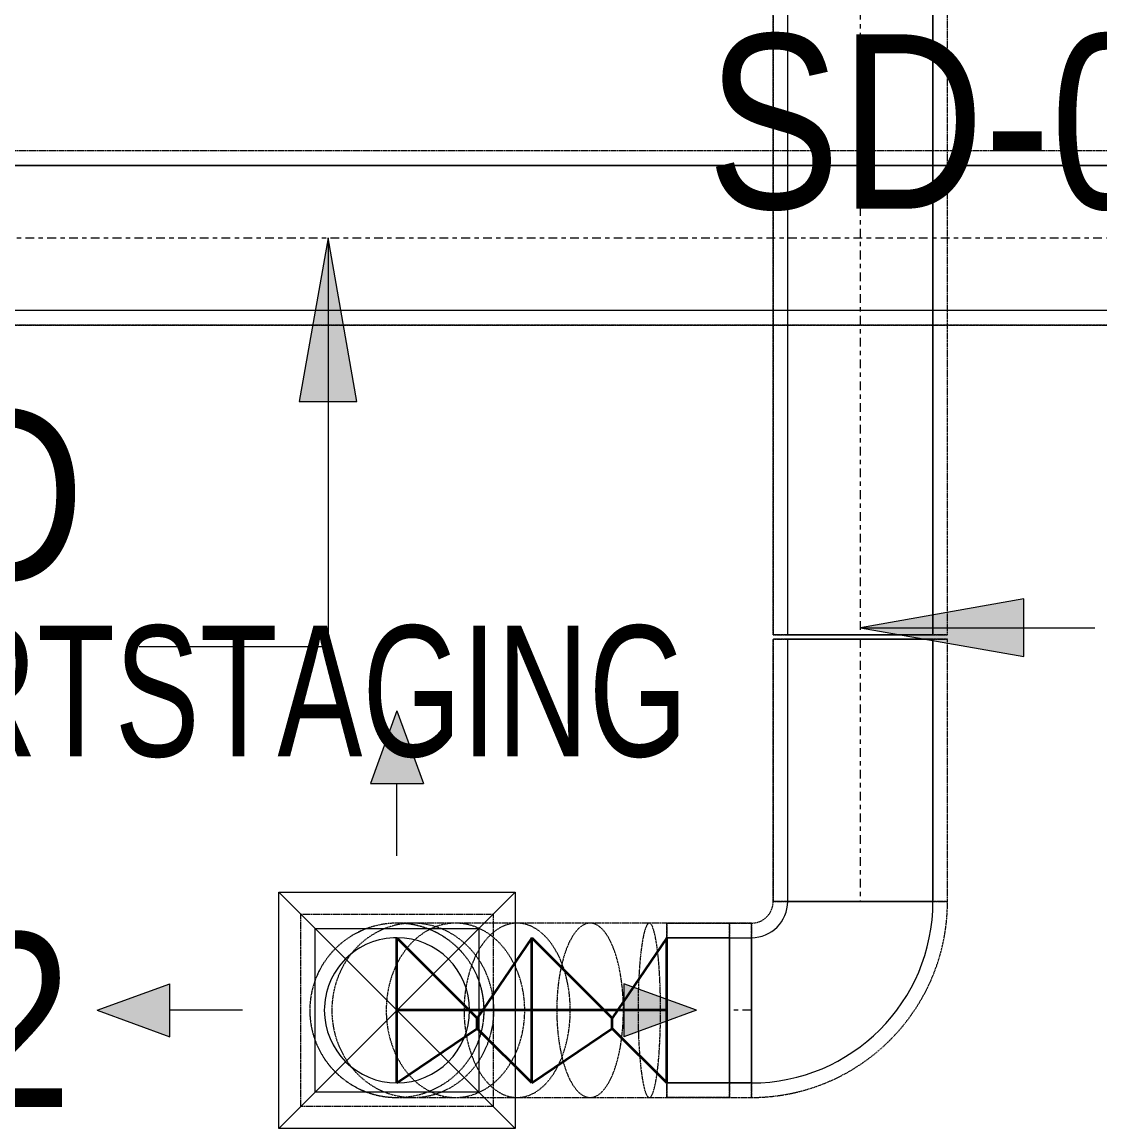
# Model space of a CAD drawing. Header units: inches. Extents: x -83664 to 20107, y -47222 to 19398.
# Drawn here: x -19812 to -18328, y -34187 to -32670 of the extents above; entities that cross this region are included whole.
import ezdxf

# ---------------------------------------------------------------- set-up
doc = ezdxf.new("R2010")
doc.units = ezdxf.units.IN
doc.header["$MEASUREMENT"] = 0
doc.linetypes.add('Center', pattern=[29.999999, 12, -6, 6, -6])
doc.linetypes.add('Hidden 0_50', pattern=[1.0584, 0.5292, -0.5292])
for name, color, linetype, lineweight in [('A-DETL-GENF', 7, 'Continuous', 9), ('G-ANNO-TEXT', 7, 'Continuous', 9), ('M-HVAC-CDFF', 7, 'Continuous', 9), ('M-HVAC-DUCT-CNTR', 7, 'Center', 9), ('M-HVAC-DUCT-IDEN', 7, 'Continuous', 18), ('ROOM TAG', 7, 'Continuous', 9)]:
    doc.layers.add(name, color=color, linetype=linetype, lineweight=lineweight)
for name, color, linetype, lineweight, true_color in [('FF ROOM TAG_dwg', 7, 'Continuous', 9, 0x767676), ('M-HVAC-DUCT', 7, 'Continuous', 9, 0xffe97f), ('M-HVAC-DUCT-PATT', 7, 'Continuous', 35, 0x007f00)]:
    doc.layers.add(name, color=color, linetype=linetype, lineweight=lineweight, true_color=true_color)
doc.styles.add('Arial Narrow_20', font='ARIALN.TTF', dxfattribs={"width": 0.85, "height": 4572})
doc.styles.add('Arial Narrow_21', font='ARIALN.TTF', dxfattribs={"height": 240})

# ---------------------------------------------------------------- blocks, each defined once
blk = doc.blocks.new('GCE-AT-Supply Air Rectangular Diffuser - 225x225-V55-FIRST FLOOR AC CONDITIONING LAYOUT - PART A')
at = {"layer": 'A-DETL-GENF', "true_color": 0xff7f00}
for points in [[(36.4, 312.5), (0, 412.5), (-36.4, 312.5)], [(-312.5, 36.4), (-412.5, 0), (-312.5, -36.4)], [(412.5, 0), (312.5, 36.4), (312.5, -36.4), (338.5, -26.9)], [(36.4, -312.5), (-36.4, -312.5), (0, -412.5)]]:
    blk.add_hatch(color=30, dxfattribs=at).paths.add_polyline_path(points)
at = {"layer": 'A-DETL-GENF', "color": 30, "true_color": 0xff7f00}
for p, q in [((0, 412.5), (-36.4, 312.5)), ((0, 412.5), (36.4, 312.5)), ((-36.4, 312.5), (36.4, 312.5)), ((0, 212.5), (0, 312.5)), ((-162.5, -162.5), (162.5, 162.5)), ((-162.5, 162.5), (162.5, -162.5)), ((-162.5, -162.5), (-162.5, 162.5)), ((-162.5, 162.5), (162.5, 162.5)), ((162.5, 162.5), (162.5, -162.5)), ((-412.5, 0), (-312.5, 36.4)), ((-312.5, -36.4), (-312.5, 36.4)), ((312.5, 36.4), (312.5, -36.4)), ((412.5, 0), (312.5, 36.4)), ((212.5, 0), (312.5, 0)), ((-412.5, 0), (-312.5, -36.4)), ((-212.5, 0), (-312.5, 0)), ((412.5, 0), (312.5, -36.4)), ((162.5, -162.5), (-162.5, -162.5)), ((0, -212.5), (0, -312.5)), ((36.4, -312.5), (-36.4, -312.5)), ((0, -412.5), (-36.4, -312.5)), ((0, -412.5), (36.4, -312.5))]:
    blk.add_line(p, q, dxfattribs=at)
blk = doc.blocks.new('M_Rec Elbow - Radius - 0_75W-7691590-FIRST FLOOR AC CONDITIONING LAYOUT - PART A')
at = {"layer": 'M-HVAC-DUCT', "color": 30, "true_color": 0xff7f00}
for p, q in [((-100, 150), (100, 150)), ((100, 150), (-100, 150)), ((-150, 100), (-150, -100)), ((-150, -100), (-150, 100))]:
    blk.add_line(p, q, dxfattribs=at)
for radius in [50, 50, 250, 250]:
    blk.add_arc((-150, 150), radius, 270, 0, dxfattribs=at)
blk = doc.blocks.new('M_Rec to Rnd Transition - Angle - 60 Degree-8295887-FIRST FLOOR AC CONDITIONING LAYOUT - PART A')
at = {"layer": 'M-HVAC-DUCT', "color": 30, "true_color": 0xff7f00}
for p, q in [((0, 100), (86.6, 100)), ((86.6, 100), (0, 100)), ((0, 100), (0, -100)), ((0, -100), (0, 100)), ((86.6, 0), (86.6, 100)), ((86.6, 0), (86.6, 100)), ((86.6, -100), (86.6, 0)), ((86.6, -100), (86.6, 0)), ((0, -100), (86.6, -100)), ((86.6, -100), (0, -100))]:
    blk.add_line(p, q, dxfattribs=at)
blk = doc.blocks.new('M_Rectangular to Round Transition - Angle - 45 Degree-7598641-FIRST FLOOR AC CONDITIONING LAYOUT - PART A')
at = {"layer": 'M-HVAC-DUCT', "color": 30, "true_color": 0xff7f00}
for p, q in [((98623.4, 55249.6), (98623.4, 55474.6)), ((98623.4, 55474.6), (98848.4, 55474.6)), ((98848.4, 55474.6), (98848.4, 55249.6)), ((98848.4, 55249.6), (98623.4, 55249.6))]:
    blk.add_line(p, q, dxfattribs=at)
for start, end in [(90, 180), (0, 90), (180, 270), (270, 0)]:
    blk.add_arc((98735.9, 55362.1), 100, start, end, dxfattribs=at)
blk = doc.blocks.new('TEMW-SMBZ-HO-BM-HVAC-00002_rvt-1-FIRST FLOOR AC CONDITIONING LAYOUT - PART A')
at = {"layer": 'M-HVAC-DUCT', "color": 30, "linetype": 'Hidden 0_50', "true_color": 0xff7f00}
for p, q in [((132678.3, 66797.8), (132678.3, 64858.8)), ((132678.3, 64858.8), (132678.3, 66797.8)), ((132918.3, 64858.8), (132918.3, 66797.8)), ((132918.3, 64858.8), (132918.3, 66797.8)), ((132678.3, 64858.8), (132918.3, 64858.8)), ((132918.3, 64858.8), (132678.3, 64858.8)), ((132678.3, 64852.8), (132918.3, 64852.8)), ((132918.3, 64852.8), (132678.3, 64852.8)), ((132678.3, 64852.8), (132678.3, 64491.8)), ((132678.3, 64491.8), (132678.3, 64852.8)), ((132918.3, 64491.8), (132918.3, 64852.8)), ((132918.3, 64491.8), (132918.3, 64852.8)), ((132678.3, 64491.8), (132918.3, 64491.8)), ((132918.3, 64491.8), (132678.3, 64491.8)), ((132918.3, 64491.8), (132678.3, 64491.8)), ((132678.3, 64491.8), (132918.3, 64491.8)), ((132027.9, 64209.3), (132027.9, 64474.3)), ((132027.9, 64474.3), (132292.9, 64474.3)), ((132292.9, 64474.3), (132292.9, 64209.3)), ((132182.3, 64461.8), (132160.4, 64461.8)), ((132241, 64461.8), (132182.3, 64461.8)), ((132325.8, 64461.8), (132241, 64461.8)), ((132426.3, 64461.8), (132325.8, 64461.8)), ((132507.8, 64461.8), (132426.3, 64461.8)), ((132531.7, 64461.8), (132507.8, 64461.8)), ((132531.7, 64221.8), (132531.7, 64461.8)), ((132531.7, 64221.8), (132531.7, 64461.8)), ((132618.3, 64461.8), (132531.7, 64461.8)), ((132531.7, 64461.8), (132618.3, 64461.8)), ((132531.7, 64461.8), (132531.7, 64341.8)), ((132531.7, 64461.8), (132531.7, 64341.8)), ((132618.3, 64461.8), (132618.3, 64221.8)), ((132618.3, 64221.8), (132618.3, 64461.8)), ((132648.3, 64461.8), (132618.3, 64461.8)), ((132618.3, 64461.8), (132648.3, 64461.8)), ((132618.3, 64461.8), (132618.3, 64221.8)), ((132618.3, 64221.8), (132618.3, 64461.8)), ((132648.3, 64461.8), (132648.3, 64221.8)), ((132648.3, 64221.8), (132648.3, 64461.8)), ((132648.3, 64461.8), (132648.3, 64221.8)), ((132648.3, 64221.8), (132648.3, 64461.8)), ((132531.7, 64341.8), (132531.7, 64221.8)), ((132531.7, 64341.8), (132531.7, 64221.8)), ((132292.9, 64209.3), (132027.9, 64209.3)), ((132160.4, 64221.8), (132182.3, 64221.8)), ((132182.3, 64221.8), (132241, 64221.8)), ((132241, 64221.8), (132325.8, 64221.8)), ((132325.8, 64221.8), (132426.3, 64221.8)), ((132426.3, 64221.8), (132507.8, 64221.8)), ((132507.8, 64221.8), (132531.7, 64221.8)), ((132618.3, 64221.8), (132531.7, 64221.8)), ((132531.7, 64221.8), (132618.3, 64221.8)), ((132618.3, 64221.8), (132648.3, 64221.8)), ((132618.3, 64221.8), (132648.3, 64221.8))]:
    blk.add_line(p, q, dxfattribs=at)
at = {"layer": 'M-HVAC-DUCT', "color": 30, "true_color": 0xff7f00}
for p, q in [((132698.3, 64858.8), (132698.3, 66797.8)), ((132698.3, 64858.8), (132698.3, 66797.8)), ((132898.3, 66797.8), (132898.3, 64858.8)), ((132898.3, 64858.8), (132898.3, 66797.8)), ((132898.3, 64858.8), (132698.3, 64858.8)), ((132698.3, 64858.8), (132898.3, 64858.8)), ((132898.3, 64852.8), (132698.3, 64852.8)), ((132698.3, 64852.8), (132898.3, 64852.8)), ((132698.3, 64491.8), (132698.3, 64852.8)), ((132698.3, 64491.8), (132698.3, 64852.8)), ((132898.3, 64852.8), (132898.3, 64491.8)), ((132898.3, 64491.8), (132898.3, 64852.8)), ((132898.3, 64491.8), (132698.3, 64491.8)), ((132698.3, 64491.8), (132898.3, 64491.8)), ((132618.3, 64241.8), (132618.3, 64441.8)), ((132618.3, 64441.8), (132618.3, 64241.8)), ((132618.3, 64441.8), (132648.3, 64441.8)), ((132618.3, 64441.8), (132648.3, 64441.8)), ((132648.3, 64241.8), (132648.3, 64441.8)), ((132648.3, 64441.8), (132648.3, 64241.8)), ((132648.3, 64241.8), (132618.3, 64241.8)), ((132618.3, 64241.8), (132648.3, 64241.8))]:
    blk.add_line(p, q, dxfattribs=at)
at = {"layer": 'M-HVAC-DUCT', "color": 6, "linetype": 'Hidden 0_50', "true_color": 0xff00ff}
for p, q in [((134699.4, 65525.2), (130029, 65525.2)), ((134699.4, 65525.2), (130029, 65525.2)), ((130029, 65285.2), (134699.4, 65285.2)), ((134699.4, 65285.2), (130029, 65285.2))]:
    blk.add_line(p, q, dxfattribs=at)
at = {"layer": 'M-HVAC-DUCT', "color": 6, "true_color": 0xff00ff}
for p, q in [((130029, 65505.2), (134699.4, 65505.2)), ((134699.4, 65505.2), (130029, 65505.2)), ((134699.4, 65305.2), (130029, 65305.2)), ((134699.4, 65305.2), (130029, 65305.2))]:
    blk.add_line(p, q, dxfattribs=at)
at = {"layer": 'M-HVAC-DUCT', "color": 30, "linetype": 'Hidden 0_50', "true_color": 0xff7f00}
for centre, radius, start, end in [((132648.3, 64491.8), 30, 270, 0), ((132648.3, 64491.8), 270, 270, 0), ((132648.3, 64491.8), 270, 270, 0), ((132648.3, 64491.8), 30, 270, 0), ((132160.4, 64341.8), 120, 90, 270), ((132160.4, 64341.8), 120, 90, 180), ((132160.4, 64341.8), 120, 270, 90), ((132160.4, 64341.8), 120, 0, 90), ((132160.4, 64341.8), 120, 180, 270), ((132160.4, 64341.8), 120, 270, 0)]:
    blk.add_arc(centre, radius, start, end, dxfattribs=at)
for points in [[(132160.4, 64461.8), (132149.9, 64461.8), (132128.9, 64459), (132099.7, 64446.9), (132074.5, 64427.6), (132055.2, 64402.5), (132043.1, 64373.2), (132039, 64341.8), (132043.1, 64310.4), (132055.2, 64281.1), (132074.5, 64255.9), (132099.7, 64236.7), (132128.9, 64224.5), (132149.9, 64221.8), (132160.4, 64221.8)], [(132182.3, 64461.8), (132172.5, 64461.8), (132153.1, 64459), (132125.9, 64446.9), (132102.5, 64427.6), (132084.6, 64402.5), (132073.3, 64373.2), (132069.5, 64341.8), (132073.3, 64310.4), (132084.6, 64281.1), (132102.5, 64255.9), (132125.9, 64236.7), (132153.1, 64224.5), (132172.5, 64221.8), (132182.3, 64221.8)], [(132241, 64461.8), (132232.6, 64461.8), (132216, 64459), (132192.7, 64446.9), (132172.8, 64427.6), (132157.4, 64402.5), (132147.8, 64373.2), (132144.5, 64341.8), (132147.8, 64310.4), (132157.4, 64281.1), (132172.8, 64255.9), (132192.7, 64236.7), (132216, 64224.5), (132232.6, 64221.8), (132241, 64221.8)], [(132160.4, 64221.8), (132170.8, 64221.8), (132191.8, 64224.5), (132221, 64236.7), (132246.2, 64255.9), (132265.5, 64281.1), (132277.6, 64310.4), (132281.7, 64341.8), (132277.6, 64373.2), (132265.5, 64402.5), (132246.2, 64427.6), (132221, 64446.9), (132191.8, 64459), (132170.8, 64461.8), (132160.4, 64461.8)], [(132182.3, 64221.8), (132192, 64221.8), (132211.5, 64224.5), (132238.7, 64236.7), (132262, 64255.9), (132280, 64281.1), (132291.2, 64310.4), (132295.1, 64341.8), (132291.2, 64373.2), (132280, 64402.5), (132262, 64427.6), (132238.7, 64446.9), (132211.5, 64459), (132192, 64461.8), (132182.3, 64461.8)], [(132241, 64221.8), (132249.3, 64221.8), (132265.9, 64224.5), (132289.2, 64236.7), (132309.1, 64255.9), (132324.5, 64281.1), (132334.1, 64310.4), (132337.4, 64341.8), (132334.1, 64373.2), (132324.5, 64402.5), (132309.1, 64427.6), (132289.2, 64446.9), (132265.9, 64459), (132249.3, 64461.8), (132241, 64461.8)], [(132325.8, 64461.8), (132319.4, 64461.8), (132306.7, 64459), (132288.8, 64446.9), (132273.5, 64427.6), (132261.8, 64402.5), (132254.4, 64373.2), (132251.9, 64341.8), (132254.4, 64310.4), (132261.8, 64281.1), (132273.5, 64255.9), (132288.8, 64236.7), (132306.7, 64224.5), (132319.4, 64221.8), (132325.8, 64221.8)], [(132325.8, 64221.8), (132332.2, 64221.8), (132345, 64224.5), (132362.8, 64236.7), (132378.1, 64255.9), (132389.9, 64281.1), (132397.3, 64310.4), (132399.8, 64341.8), (132397.3, 64373.2), (132389.9, 64402.5), (132378.1, 64427.6), (132362.8, 64446.9), (132345, 64459), (132332.2, 64461.8), (132325.8, 64461.8)], [(132426.3, 64461.8), (132422.2, 64461.8), (132414.3, 64459), (132403.1, 64446.9), (132393.4, 64427.6), (132386.1, 64402.5), (132381.4, 64373.2), (132379.9, 64341.8), (132381.4, 64310.4), (132386.1, 64281.1), (132393.4, 64255.9), (132403.1, 64236.7), (132414.3, 64224.5), (132422.2, 64221.8), (132426.3, 64221.8)], [(132426.3, 64221.8), (132430.3, 64221.8), (132438.3, 64224.5), (132449.5, 64236.7), (132459.1, 64255.9), (132466.5, 64281.1), (132471.1, 64310.4), (132472.7, 64341.8), (132471.1, 64373.2), (132466.5, 64402.5), (132459.1, 64427.6), (132449.5, 64446.9), (132438.3, 64459), (132430.3, 64461.8), (132426.3, 64461.8)], [(132507.8, 64461.8), (132506.4, 64461.8), (132503.7, 64459), (132499.9, 64446.9), (132496.7, 64427.6), (132494.2, 64402.5), (132492.6, 64373.2), (132492.1, 64341.8), (132492.6, 64310.4), (132494.2, 64281.1), (132496.7, 64255.9), (132499.9, 64236.7), (132503.7, 64224.5), (132506.4, 64221.8), (132507.8, 64221.8)], [(132507.8, 64221.8), (132509.2, 64221.8), (132511.8, 64224.5), (132515.6, 64236.7), (132518.9, 64255.9), (132521.4, 64281.1), (132522.9, 64310.4), (132523.5, 64341.8), (132522.9, 64373.2), (132521.4, 64402.5), (132518.9, 64427.6), (132515.6, 64446.9), (132511.8, 64459), (132509.2, 64461.8), (132507.8, 64461.8)]]:
    blk.add_open_spline(points, degree=3, dxfattribs=at)
at = {"layer": 'M-HVAC-DUCT-CNTR', "color": 30, "true_color": 0xff7f00}
for p, q in [((132798.3, 66797.8), (132798.3, 64858.8)), ((132798.3, 64852.8), (132798.3, 64491.8)), ((132648.3, 64341.8), (132618.3, 64341.8))]:
    blk.add_line(p, q, dxfattribs=at)
at = {"layer": 'M-HVAC-DUCT-CNTR', "color": 6, "true_color": 0xff00ff}
blk.add_line((130029, 65405.2), (134699.4, 65405.2), dxfattribs=at)
at = {"layer": 'M-HVAC-DUCT-CNTR', "color": 30, "linetype": 'Continuous', "lineweight": 35, "true_color": 0xff7f00}
blk.add_open_spline([(132531.7, 64341.8), (132357.7, 64341.8), (132160.4, 64341.8), (132160.4, 64341.8)], degree=3, dxfattribs=at)
at = {"layer": 'M-HVAC-DUCT-PATT', "color": 30, "true_color": 0xff7f00}
for p, q in [((132160.4, 64241.8), (132160.4, 64441.8)), ((132160.4, 64441.8), (132271, 64331.1)), ((132346, 64441.8), (132271, 64331.1)), ((132346, 64241.8), (132346, 64441.8)), ((132346, 64241.8), (132346, 64441.8)), ((132346, 64441.8), (132456.7, 64331.1)), ((132531.7, 64441.8), (132456.7, 64331.1)), ((132531.7, 64241.8), (132531.7, 64441.8)), ((132531.7, 64241.8), (132531.7, 64441.8)), ((132271, 64316.8), (132271, 64331.1)), ((132456.7, 64316.8), (132456.7, 64331.1)), ((132160.4, 64241.8), (132271, 64316.8)), ((132346, 64241.8), (132271, 64316.8)), ((132346, 64241.8), (132456.7, 64316.8)), ((132531.7, 64241.8), (132456.7, 64316.8))]:
    blk.add_line(p, q, dxfattribs=at)
at = {"layer": 'M-HVAC-CDFF', "color": 6, "linetype": 'Hidden 0_50', "lineweight": 9, "true_color": 0xff00ff}
blk.add_blockref('GCE-AT-Supply Air Rectangular Diffuser - 225x225-V55-FIRST FLOOR AC CONDITIONING LAYOUT - PART A', (132160.4, 64341.8), dxfattribs=at)
at = {"layer": 'M-HVAC-DUCT', "color": 6, "linetype": 'Hidden 0_50', "lineweight": 9, "true_color": 0xff00ff}
blk.add_blockref('M_Rec Elbow - Radius - 0_75W-7691590-FIRST FLOOR AC CONDITIONING LAYOUT - PART A', (132798.3, 64341.8), dxfattribs=at)
at = {"layer": 'M-HVAC-DUCT', "color": 6, "linetype": 'Hidden 0_50', "lineweight": 9, "true_color": 0xff00ff, "rotation": 180}
for name, p in [('M_Rectangular to Round Transition - Angle - 45 Degree-7598641-FIRST FLOOR AC CONDITIONING LAYOUT - PART A', (230896.3, 119703.9)), ('M_Rec to Rnd Transition - Angle - 60 Degree-8295887-FIRST FLOOR AC CONDITIONING LAYOUT - PART A', (132618.3, 64341.8))]:
    blk.add_blockref(name, p, dxfattribs=at)
blk = doc.blocks.new('TEMW-SMBZ-HO-BM-HVAC-00002_rvt-2-FIRST FLOOR AC CONDITIONING LAYOUT - PART A')
at = {"layer": 'M-HVAC-DUCT', "color": 30, "linetype": 'Hidden 0_50', "true_color": 0xff7f00}
for p, q in [((132678.3, 66797.8), (132678.3, 64858.8)), ((132678.3, 64858.8), (132678.3, 66797.8)), ((132918.3, 64858.8), (132918.3, 66797.8)), ((132918.3, 64858.8), (132918.3, 66797.8)), ((132678.3, 64858.8), (132918.3, 64858.8)), ((132918.3, 64858.8), (132678.3, 64858.8)), ((132678.3, 64852.8), (132918.3, 64852.8)), ((132918.3, 64852.8), (132678.3, 64852.8)), ((132678.3, 64852.8), (132678.3, 64491.8)), ((132678.3, 64491.8), (132678.3, 64852.8)), ((132918.3, 64491.8), (132918.3, 64852.8)), ((132918.3, 64491.8), (132918.3, 64852.8)), ((132678.3, 64491.8), (132918.3, 64491.8)), ((132918.3, 64491.8), (132678.3, 64491.8)), ((132918.3, 64491.8), (132678.3, 64491.8)), ((132678.3, 64491.8), (132918.3, 64491.8)), ((132027.9, 64209.3), (132027.9, 64474.3)), ((132027.9, 64474.3), (132292.9, 64474.3)), ((132292.9, 64474.3), (132292.9, 64209.3)), ((132182.3, 64461.8), (132160.4, 64461.8)), ((132241, 64461.8), (132182.3, 64461.8)), ((132325.8, 64461.8), (132241, 64461.8)), ((132426.3, 64461.8), (132325.8, 64461.8)), ((132507.8, 64461.8), (132426.3, 64461.8)), ((132531.7, 64461.8), (132507.8, 64461.8)), ((132531.7, 64221.8), (132531.7, 64461.8)), ((132531.7, 64221.8), (132531.7, 64461.8)), ((132618.3, 64461.8), (132531.7, 64461.8)), ((132531.7, 64461.8), (132618.3, 64461.8)), ((132531.7, 64461.8), (132531.7, 64341.8)), ((132531.7, 64461.8), (132531.7, 64341.8)), ((132618.3, 64461.8), (132618.3, 64221.8)), ((132618.3, 64221.8), (132618.3, 64461.8)), ((132648.3, 64461.8), (132618.3, 64461.8)), ((132618.3, 64461.8), (132648.3, 64461.8)), ((132618.3, 64461.8), (132618.3, 64221.8)), ((132618.3, 64221.8), (132618.3, 64461.8)), ((132648.3, 64461.8), (132648.3, 64221.8)), ((132648.3, 64221.8), (132648.3, 64461.8)), ((132648.3, 64461.8), (132648.3, 64221.8)), ((132648.3, 64221.8), (132648.3, 64461.8)), ((132531.7, 64341.8), (132531.7, 64221.8)), ((132531.7, 64341.8), (132531.7, 64221.8)), ((132292.9, 64209.3), (132027.9, 64209.3)), ((132160.4, 64221.8), (132182.3, 64221.8)), ((132182.3, 64221.8), (132241, 64221.8)), ((132241, 64221.8), (132325.8, 64221.8)), ((132325.8, 64221.8), (132426.3, 64221.8)), ((132426.3, 64221.8), (132507.8, 64221.8)), ((132507.8, 64221.8), (132531.7, 64221.8)), ((132618.3, 64221.8), (132531.7, 64221.8)), ((132531.7, 64221.8), (132618.3, 64221.8)), ((132618.3, 64221.8), (132648.3, 64221.8)), ((132618.3, 64221.8), (132648.3, 64221.8))]:
    blk.add_line(p, q, dxfattribs=at)
at = {"layer": 'M-HVAC-DUCT', "color": 30, "true_color": 0xff7f00}
for p, q in [((132698.3, 64858.8), (132698.3, 66797.8)), ((132698.3, 64858.8), (132698.3, 66797.8)), ((132898.3, 66797.8), (132898.3, 64858.8)), ((132898.3, 64858.8), (132898.3, 66797.8)), ((132898.3, 64858.8), (132698.3, 64858.8)), ((132698.3, 64858.8), (132898.3, 64858.8)), ((132898.3, 64852.8), (132698.3, 64852.8)), ((132698.3, 64852.8), (132898.3, 64852.8)), ((132698.3, 64491.8), (132698.3, 64852.8)), ((132698.3, 64491.8), (132698.3, 64852.8)), ((132898.3, 64852.8), (132898.3, 64491.8)), ((132898.3, 64491.8), (132898.3, 64852.8)), ((132898.3, 64491.8), (132698.3, 64491.8)), ((132698.3, 64491.8), (132898.3, 64491.8)), ((132618.3, 64241.8), (132618.3, 64441.8)), ((132618.3, 64441.8), (132618.3, 64241.8)), ((132618.3, 64441.8), (132648.3, 64441.8)), ((132618.3, 64441.8), (132648.3, 64441.8)), ((132648.3, 64241.8), (132648.3, 64441.8)), ((132648.3, 64441.8), (132648.3, 64241.8)), ((132648.3, 64241.8), (132618.3, 64241.8)), ((132618.3, 64241.8), (132648.3, 64241.8))]:
    blk.add_line(p, q, dxfattribs=at)
at = {"layer": 'M-HVAC-DUCT', "color": 6, "linetype": 'Hidden 0_50', "true_color": 0xff00ff}
for p, q in [((134699.4, 65525.2), (130029, 65525.2)), ((134699.4, 65525.2), (130029, 65525.2)), ((130029, 65285.2), (134699.4, 65285.2)), ((134699.4, 65285.2), (130029, 65285.2))]:
    blk.add_line(p, q, dxfattribs=at)
at = {"layer": 'M-HVAC-DUCT', "color": 6, "true_color": 0xff00ff}
for p, q in [((130029, 65505.2), (134699.4, 65505.2)), ((134699.4, 65505.2), (130029, 65505.2)), ((134699.4, 65305.2), (130029, 65305.2)), ((134699.4, 65305.2), (130029, 65305.2))]:
    blk.add_line(p, q, dxfattribs=at)
at = {"layer": 'M-HVAC-DUCT', "color": 30, "linetype": 'Hidden 0_50', "true_color": 0xff7f00}
for centre, radius, start, end in [((132648.3, 64491.8), 30, 270, 0), ((132648.3, 64491.8), 270, 270, 0), ((132648.3, 64491.8), 270, 270, 0), ((132648.3, 64491.8), 30, 270, 0), ((132160.4, 64341.8), 120, 90, 270), ((132160.4, 64341.8), 120, 90, 180), ((132160.4, 64341.8), 120, 270, 90), ((132160.4, 64341.8), 120, 0, 90), ((132160.4, 64341.8), 120, 180, 270), ((132160.4, 64341.8), 120, 270, 0)]:
    blk.add_arc(centre, radius, start, end, dxfattribs=at)
for points in [[(132160.4, 64461.8), (132149.9, 64461.8), (132128.9, 64459), (132099.7, 64446.9), (132074.5, 64427.6), (132055.2, 64402.5), (132043.1, 64373.2), (132039, 64341.8), (132043.1, 64310.4), (132055.2, 64281.1), (132074.5, 64255.9), (132099.7, 64236.7), (132128.9, 64224.5), (132149.9, 64221.8), (132160.4, 64221.8)], [(132182.3, 64461.8), (132172.5, 64461.8), (132153.1, 64459), (132125.9, 64446.9), (132102.5, 64427.6), (132084.6, 64402.5), (132073.3, 64373.2), (132069.5, 64341.8), (132073.3, 64310.4), (132084.6, 64281.1), (132102.5, 64255.9), (132125.9, 64236.7), (132153.1, 64224.5), (132172.5, 64221.8), (132182.3, 64221.8)], [(132241, 64461.8), (132232.6, 64461.8), (132216, 64459), (132192.7, 64446.9), (132172.8, 64427.6), (132157.4, 64402.5), (132147.8, 64373.2), (132144.5, 64341.8), (132147.8, 64310.4), (132157.4, 64281.1), (132172.8, 64255.9), (132192.7, 64236.7), (132216, 64224.5), (132232.6, 64221.8), (132241, 64221.8)], [(132160.4, 64221.8), (132170.8, 64221.8), (132191.8, 64224.5), (132221, 64236.7), (132246.2, 64255.9), (132265.5, 64281.1), (132277.6, 64310.4), (132281.7, 64341.8), (132277.6, 64373.2), (132265.5, 64402.5), (132246.2, 64427.6), (132221, 64446.9), (132191.8, 64459), (132170.8, 64461.8), (132160.4, 64461.8)], [(132182.3, 64221.8), (132192, 64221.8), (132211.5, 64224.5), (132238.7, 64236.7), (132262, 64255.9), (132280, 64281.1), (132291.2, 64310.4), (132295.1, 64341.8), (132291.2, 64373.2), (132280, 64402.5), (132262, 64427.6), (132238.7, 64446.9), (132211.5, 64459), (132192, 64461.8), (132182.3, 64461.8)], [(132241, 64221.8), (132249.3, 64221.8), (132265.9, 64224.5), (132289.2, 64236.7), (132309.1, 64255.9), (132324.5, 64281.1), (132334.1, 64310.4), (132337.4, 64341.8), (132334.1, 64373.2), (132324.5, 64402.5), (132309.1, 64427.6), (132289.2, 64446.9), (132265.9, 64459), (132249.3, 64461.8), (132241, 64461.8)], [(132325.8, 64461.8), (132319.4, 64461.8), (132306.7, 64459), (132288.8, 64446.9), (132273.5, 64427.6), (132261.8, 64402.5), (132254.4, 64373.2), (132251.9, 64341.8), (132254.4, 64310.4), (132261.8, 64281.1), (132273.5, 64255.9), (132288.8, 64236.7), (132306.7, 64224.5), (132319.4, 64221.8), (132325.8, 64221.8)], [(132325.8, 64221.8), (132332.2, 64221.8), (132345, 64224.5), (132362.8, 64236.7), (132378.1, 64255.9), (132389.9, 64281.1), (132397.3, 64310.4), (132399.8, 64341.8), (132397.3, 64373.2), (132389.9, 64402.5), (132378.1, 64427.6), (132362.8, 64446.9), (132345, 64459), (132332.2, 64461.8), (132325.8, 64461.8)], [(132426.3, 64461.8), (132422.2, 64461.8), (132414.3, 64459), (132403.1, 64446.9), (132393.4, 64427.6), (132386.1, 64402.5), (132381.4, 64373.2), (132379.9, 64341.8), (132381.4, 64310.4), (132386.1, 64281.1), (132393.4, 64255.9), (132403.1, 64236.7), (132414.3, 64224.5), (132422.2, 64221.8), (132426.3, 64221.8)], [(132426.3, 64221.8), (132430.3, 64221.8), (132438.3, 64224.5), (132449.5, 64236.7), (132459.1, 64255.9), (132466.5, 64281.1), (132471.1, 64310.4), (132472.7, 64341.8), (132471.1, 64373.2), (132466.5, 64402.5), (132459.1, 64427.6), (132449.5, 64446.9), (132438.3, 64459), (132430.3, 64461.8), (132426.3, 64461.8)], [(132507.8, 64461.8), (132506.4, 64461.8), (132503.7, 64459), (132499.9, 64446.9), (132496.7, 64427.6), (132494.2, 64402.5), (132492.6, 64373.2), (132492.1, 64341.8), (132492.6, 64310.4), (132494.2, 64281.1), (132496.7, 64255.9), (132499.9, 64236.7), (132503.7, 64224.5), (132506.4, 64221.8), (132507.8, 64221.8)], [(132507.8, 64221.8), (132509.2, 64221.8), (132511.8, 64224.5), (132515.6, 64236.7), (132518.9, 64255.9), (132521.4, 64281.1), (132522.9, 64310.4), (132523.5, 64341.8), (132522.9, 64373.2), (132521.4, 64402.5), (132518.9, 64427.6), (132515.6, 64446.9), (132511.8, 64459), (132509.2, 64461.8), (132507.8, 64461.8)]]:
    blk.add_open_spline(points, degree=3, dxfattribs=at)
at = {"layer": 'M-HVAC-DUCT-CNTR', "color": 30, "true_color": 0xff7f00}
for p, q in [((132798.3, 66797.8), (132798.3, 64858.8)), ((132798.3, 64852.8), (132798.3, 64491.8)), ((132648.3, 64341.8), (132618.3, 64341.8))]:
    blk.add_line(p, q, dxfattribs=at)
at = {"layer": 'M-HVAC-DUCT-CNTR', "color": 6, "true_color": 0xff00ff}
blk.add_line((130029, 65405.2), (134699.4, 65405.2), dxfattribs=at)
at = {"layer": 'M-HVAC-DUCT-CNTR', "color": 30, "linetype": 'Continuous', "lineweight": 35, "true_color": 0xff7f00}
blk.add_open_spline([(132531.7, 64341.8), (132357.7, 64341.8), (132160.4, 64341.8), (132160.4, 64341.8)], degree=3, dxfattribs=at)
at = {"layer": 'M-HVAC-DUCT-PATT', "color": 30, "true_color": 0xff7f00}
for p, q in [((132160.4, 64241.8), (132160.4, 64441.8)), ((132160.4, 64441.8), (132271, 64331.1)), ((132346, 64441.8), (132271, 64331.1)), ((132346, 64241.8), (132346, 64441.8)), ((132346, 64241.8), (132346, 64441.8)), ((132346, 64441.8), (132456.7, 64331.1)), ((132531.7, 64441.8), (132456.7, 64331.1)), ((132531.7, 64241.8), (132531.7, 64441.8)), ((132531.7, 64241.8), (132531.7, 64441.8)), ((132271, 64316.8), (132271, 64331.1)), ((132456.7, 64316.8), (132456.7, 64331.1)), ((132160.4, 64241.8), (132271, 64316.8)), ((132346, 64241.8), (132271, 64316.8)), ((132346, 64241.8), (132456.7, 64316.8)), ((132531.7, 64241.8), (132456.7, 64316.8))]:
    blk.add_line(p, q, dxfattribs=at)
at = {"layer": 'M-HVAC-CDFF', "color": 6, "linetype": 'Hidden 0_50', "lineweight": 9, "true_color": 0xff00ff}
blk.add_blockref('GCE-AT-Supply Air Rectangular Diffuser - 225x225-V55-FIRST FLOOR AC CONDITIONING LAYOUT - PART A', (132160.4, 64341.8), dxfattribs=at)
at = {"layer": 'M-HVAC-DUCT', "color": 6, "linetype": 'Hidden 0_50', "lineweight": 9, "true_color": 0xff00ff}
blk.add_blockref('M_Rec Elbow - Radius - 0_75W-7691590-FIRST FLOOR AC CONDITIONING LAYOUT - PART A', (132798.3, 64341.8), dxfattribs=at)
at = {"layer": 'M-HVAC-DUCT', "color": 6, "linetype": 'Hidden 0_50', "lineweight": 9, "true_color": 0xff00ff, "rotation": 180}
for name, p in [('M_Rectangular to Round Transition - Angle - 45 Degree-7598641-FIRST FLOOR AC CONDITIONING LAYOUT - PART A', (230896.3, 119703.9)), ('M_Rec to Rnd Transition - Angle - 60 Degree-8295887-FIRST FLOOR AC CONDITIONING LAYOUT - PART A', (132618.3, 64341.8))]:
    blk.add_blockref(name, p, dxfattribs=at)
blk = doc.blocks.new('FF ROOM TAG_dwg-8877209-FIRST FLOOR AC CONDITIONING LAYOUT - PART A')
at = {"layer": 'ROOM TAG', "insert": (1357922, 1530975), "char_height": 4572, "width": 37754.06, "attachment_point": 2, "line_spacing_factor": 0.974696, "style": 'Arial Narrow_20'}
blk.add_mtext('CARTSTAGING', dxfattribs=at)

msp = doc.modelspace()

# ---------------------------------------------------------------- hatches: boundary and pattern name
at = {"layer": 'M-HVAC-DUCT-IDEN', "lineweight": 9}
for points in [[(-19391.1, -32967), (-19430.8, -33192), (-19351.5, -33192)], [(-18658.3, -33503.7), (-18433.3, -33543.4), (-18433.3, -33464)]]:
    msp.add_hatch(color=256, dxfattribs=at).paths.add_polyline_path(points)

# ---------------------------------------------------------------- linework, layer by layer
for p, q in [((-19391.1, -32967), (-19430.8, -33192)), ((-19351.5, -33192), (-19391.1, -32967)), ((-19391.1, -32967), (-19391.1, -33530.1)), ((-19430.8, -33192), (-19351.5, -33192)), ((-18433.3, -33464), (-18658.3, -33503.7)), ((-18433.3, -33543.4), (-18433.3, -33464)), ((-18658.3, -33503.7), (-18433.3, -33543.4)), ((-18658.3, -33503.7), (-18335.4, -33503.7)), ((-19391.1, -33530.1), (-19651.2, -33530.1))]:
    msp.add_line(p, q, dxfattribs=at)

# ---------------------------------------------------------------- block references
at = {"lineweight": 5}
for name in ['TEMW-SMBZ-HO-BM-HVAC-00002_rvt-1-FIRST FLOOR AC CONDITIONING LAYOUT - PART A', 'TEMW-SMBZ-HO-BM-HVAC-00002_rvt-2-FIRST FLOOR AC CONDITIONING LAYOUT - PART A']:
    msp.add_blockref(name, (-151456.7, -98372.2), dxfattribs=at)
at = {"layer": 'FF ROOM TAG_dwg', "color": 7, "xscale": 0.03937007874015915, "yscale": 0.03937007874015915, "zscale": 0.03937007874015915}
msp.add_blockref('FF ROOM TAG_dwg-8877209-FIRST FLOOR AC CONDITIONING LAYOUT - PART A', (-72990.3, -93775.4), dxfattribs=at)
msp.add_blockref('FF ROOM TAG_dwg-8877209-FIRST FLOOR AC CONDITIONING LAYOUT - PART A', (-72990.3, -93775.4), dxfattribs=at)
msp.add_blockref('FF ROOM TAG_dwg-8877209-FIRST FLOOR AC CONDITIONING LAYOUT - PART A', (-72990.3, -93775.4), dxfattribs=at)
msp.add_blockref('FF ROOM TAG_dwg-8877209-FIRST FLOOR AC CONDITIONING LAYOUT - PART A', (-72990.3, -93775.4), dxfattribs=at)
msp.add_blockref('FF ROOM TAG_dwg-8877209-FIRST FLOOR AC CONDITIONING LAYOUT - PART A', (-72990.3, -93775.4), dxfattribs=at)

# ---------------------------------------------------------------- texts
at = {"layer": 'G-ANNO-TEXT', "char_height": 240, "width": 986.076, "attachment_point": 1, "style": 'Arial Narrow_21'}
for insert in [(-18869.6, -32686.6), (-20522.7, -33923.7)]:
    msp.add_mtext('SD-02', dxfattribs=dict(at, insert=insert))
at = {"layer": 'M-HVAC-DUCT-IDEN', "lineweight": 9, "insert": (-21437.7, -33200.5), "char_height": 240, "width": 2152.531, "attachment_point": 1, "style": 'Arial Narrow_21'}
msp.add_mtext('200x100 RAD', dxfattribs=at)

doc.saveas('drawing.dxf')
